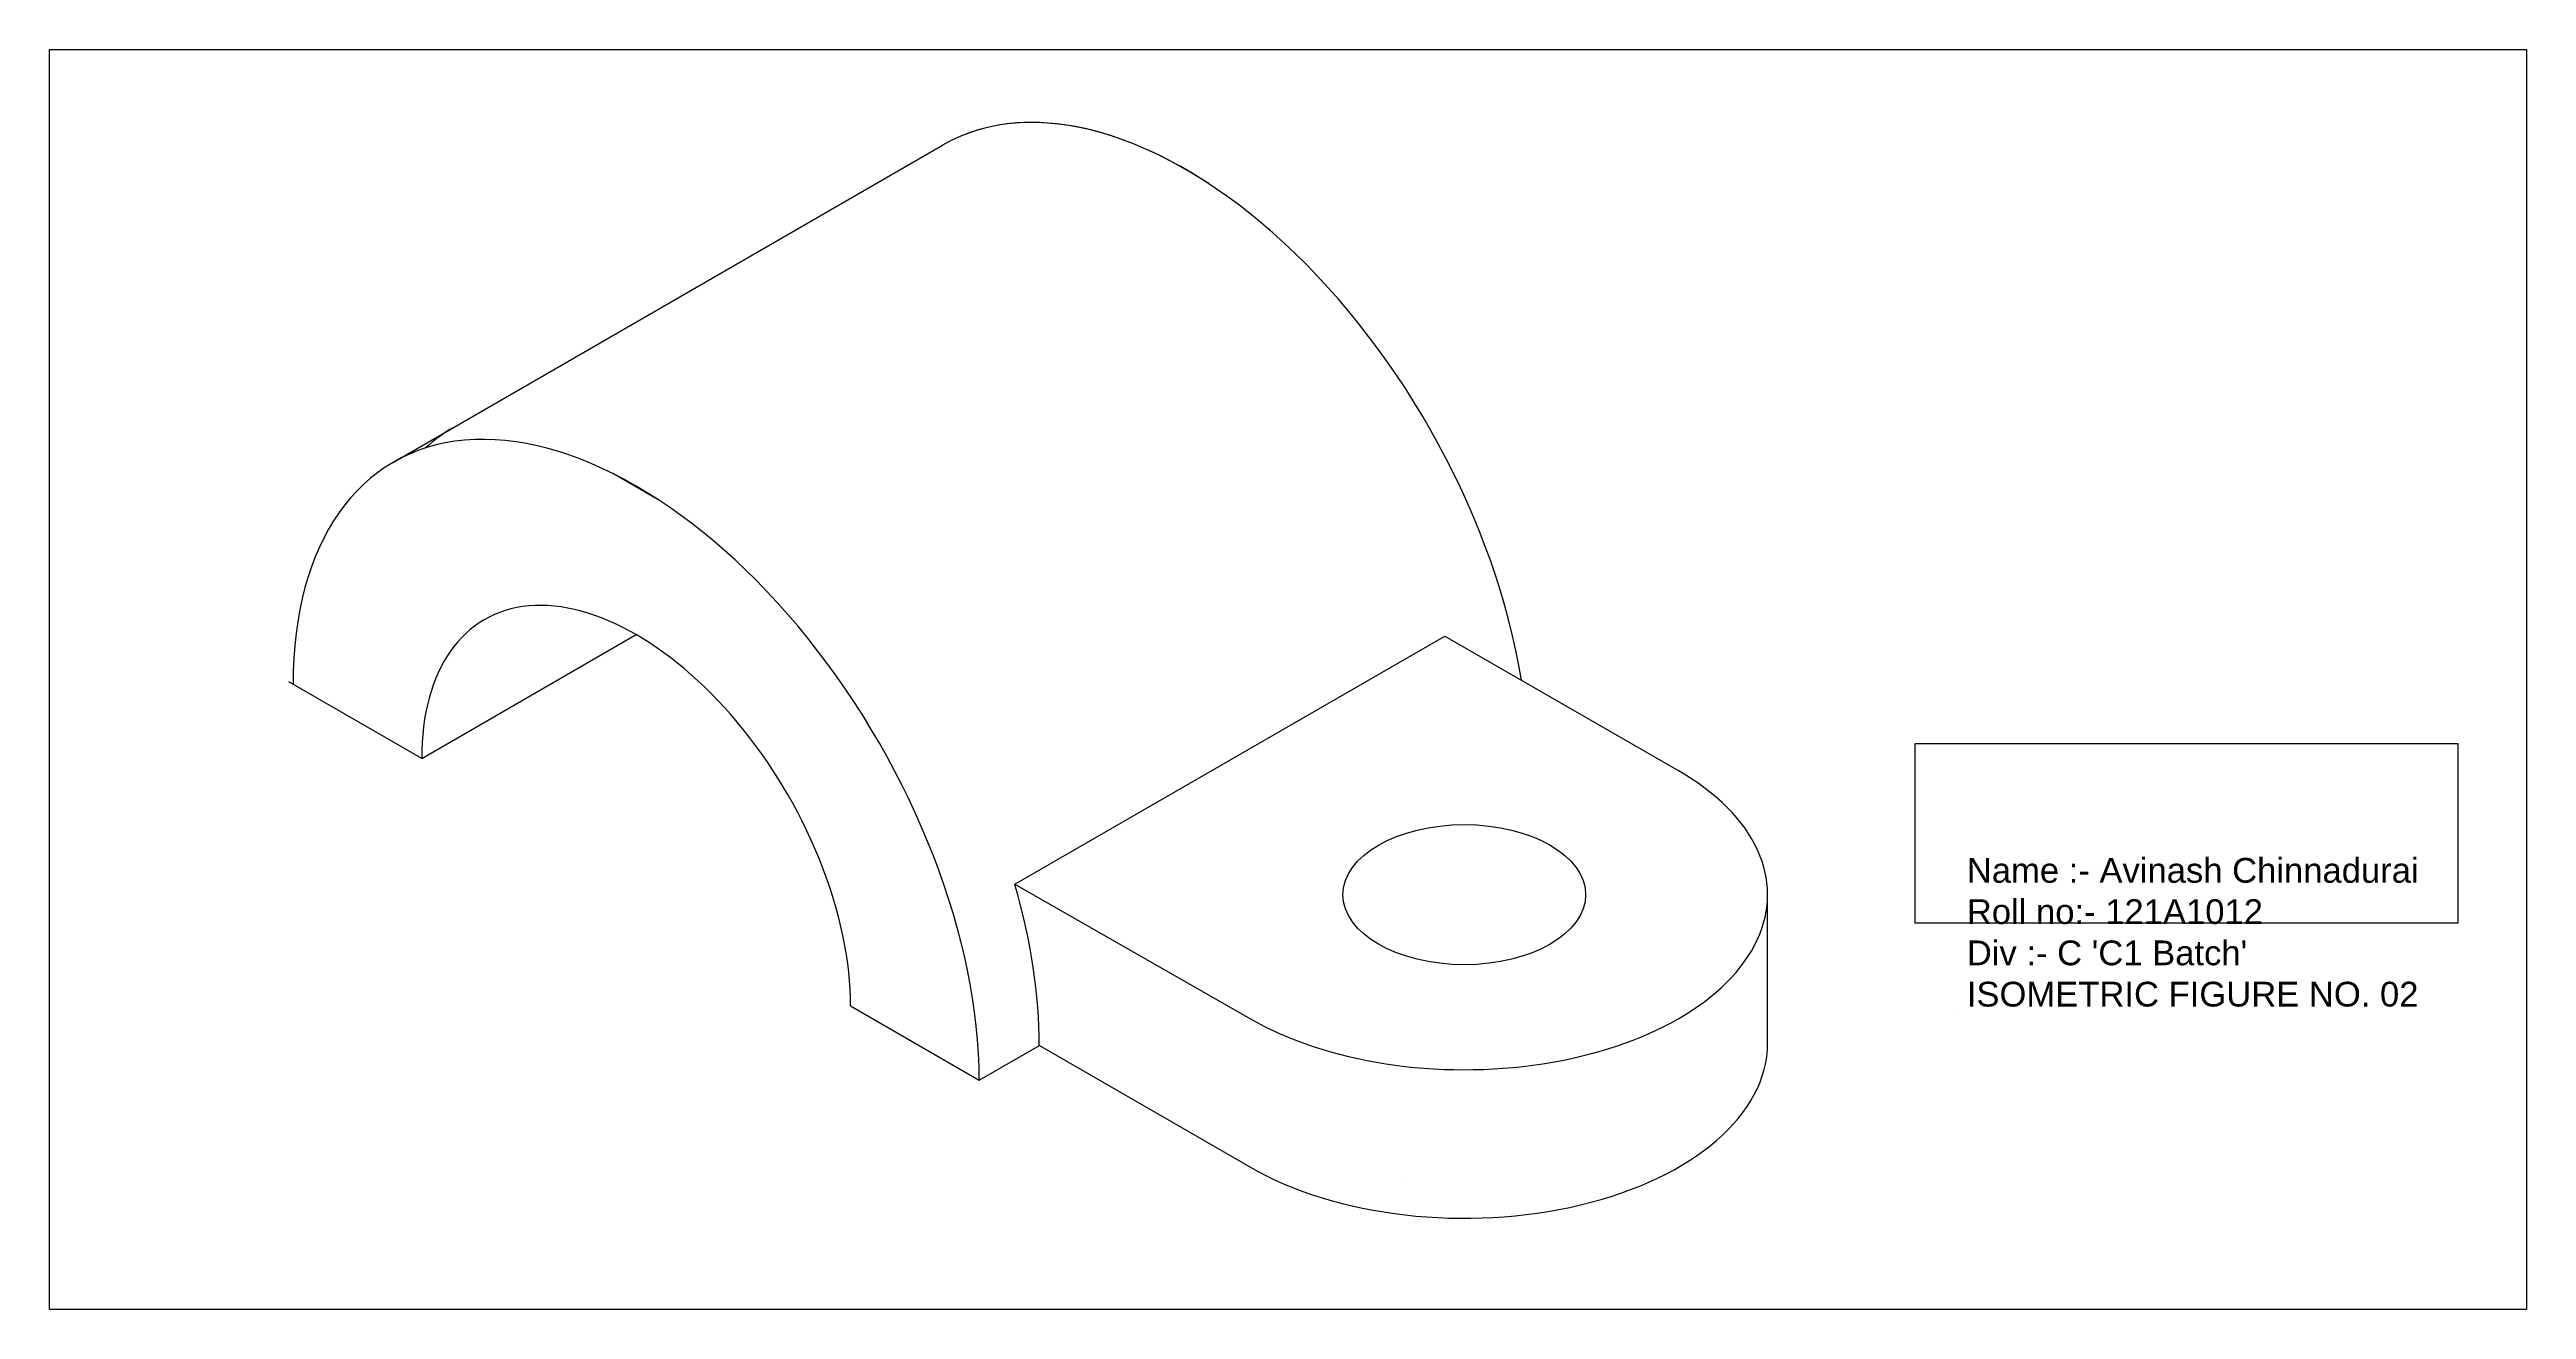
# Model space of a CAD drawing. Header units: inches. Extents: x -104 to 146, y -20 to 108.
import ezdxf

# ---------------------------------------------------------------- set-up
doc = ezdxf.new("R2010")
doc.units = ezdxf.units.IN
doc.header["$MEASUREMENT"] = 0
doc.styles.get("Standard").update_dxf_attribs({"font": 'arial.ttf'})

msp = doc.modelspace()

# ---------------------------------------------------------------- linework, layer by layer
for p, q in [((-69.45, 65.94), (-14.03, 97.94)), ((-42.6, 62.05), (-47.32, 64.78)), ((-66.61, 36.01), (-44.96, 48.51)), ((-6.73, 23.3), (36.69, 48.37)), ((36.69, 48.37), (60.29, 34.75)), ((-66.61, 36.01), (-80.01, 43.75)), ((-6.73, 23.3), (16.99, 9.75)), ((69.26, 7.25), (69.26, 22.25)), ((-23.31, 11.01), (-10.32, 3.51)), ((88, 10.75), (88, 10.75)), ((-10.32, 3.51), (-4.26, 7.01)), ((-4.26, 7.01), (16.99, -5.25)), ((32.51, -6.25), (32.51, -6.25))]:
    msp.add_line(p, q)
for points in [[(-104.18, 107.6), (145.87, 107.6), (145.87, -19.64), (-104.18, -19.64)], [(84.14, 37.52), (138.93, 37.52), (138.93, 19.36), (84.14, 19.36)]]:
    msp.add_lwpolyline(points, close=True)
for centre, major_axis, start_param, end_param in [((10.47, 55.51), (24.49, -42.43), 0.986756, 3.141593), ((10.47, 55.51), (24.49, -42.43), 2.287922, 3.141593), ((-44.96, 23.51), (24.49, -42.43), 0.785398, 3.926991), ((-38.9, 27.01), (24.49, -42.43), 3.141593, 3.265654), ((-44.96, 23.51), (15.31, -26.52), 0.785398, 3.926991), ((38.64, 22.25), (-30.62, 0), 7.068583, 10.210176), ((-38.9, 27.01), (24.49, -42.43), 0.785398, 1.165897), ((38.64, 7.25), (-30.62, 0), 7.068583, 9.424778)]:
    msp.add_ellipse(centre, major_axis=major_axis, ratio=0.57735, start_param=start_param, end_param=end_param)
msp.add_ellipse((38.64, 22.25), major_axis=(-12.25, 0), ratio=0.57735)

# ---------------------------------------------------------------- texts
at = {"insert": (89.37, 74.3), "char_height": 0.2, "attachment_point": 1}
msp.add_mtext_dynamic_manual_height_columns("{\\H30x;\\P\\P\\P\\P\\H0.83333x;\\P\\H0.5x;Name :- Avinash Chinnadurai \\PRoll no:- 121A1012 \\PDiv :- C 'C1 Batch'\\PISOMETRIC FIGURE NO. 02}", width=127.4546, gutter_width=1, heights=[0], dxfattribs=at)

doc.saveas('drawing.dxf')
